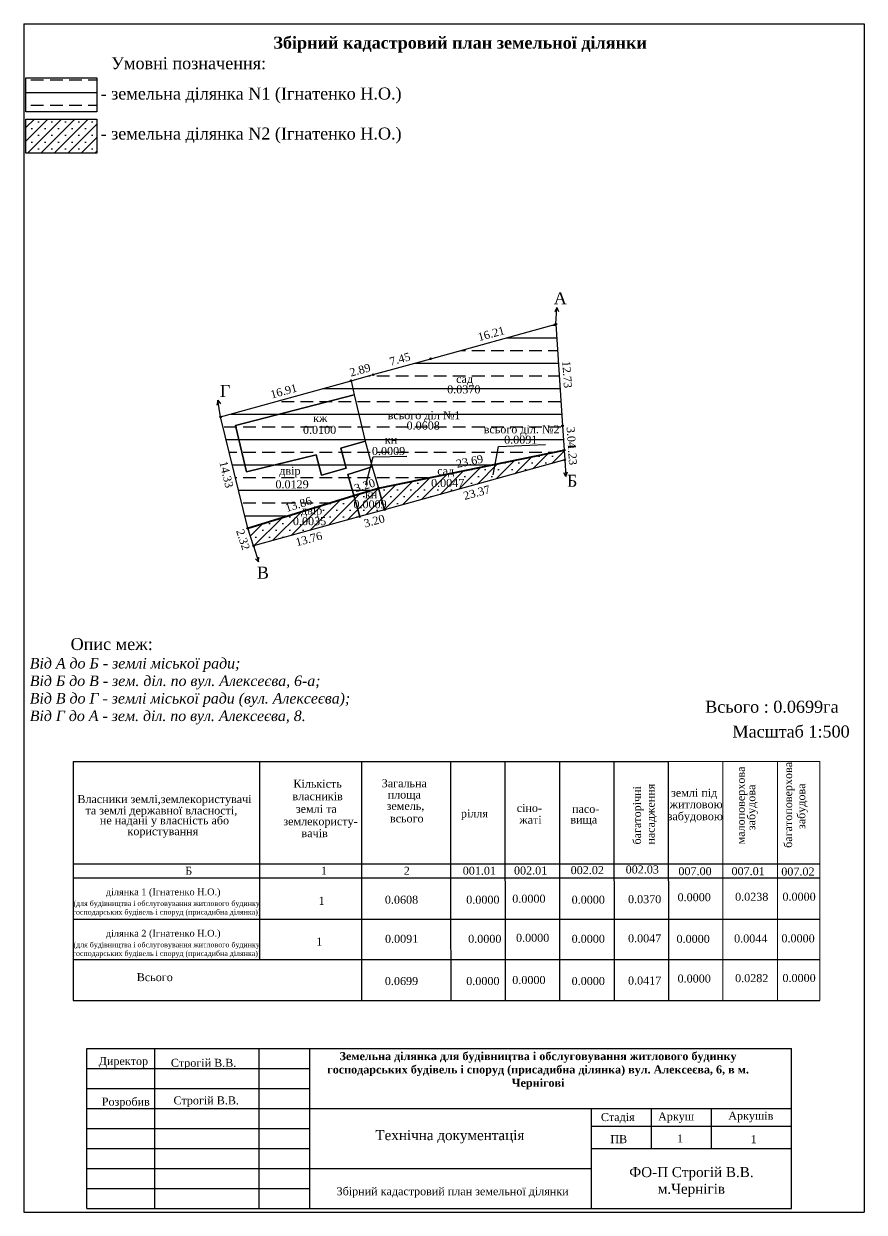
# Model space of a CAD drawing. Header units: millimetres. Extents: x 4211683 to 4215390, y 5701207 to 5702524.
# Drawn here: x 4212008.6 to 4212218.6, y 5701207.4 to 5701504.4 of the extents above; entities that cross this region are included whole.
import ezdxf
from ezdxf.enums import TextEntityAlignment as Align

# ---------------------------------------------------------------- set-up
doc = ezdxf.new("R2010")
doc.units = ezdxf.units.MM
for name, color, linetype in [('$PARCCEN', 1, 'Continuous'), ('20000', 7, 'Continuous'), ('D_Line1', 7, 'Continuous'), ('SC007', 7, 'Continuous'), ('межа', 7, 'Continuous')]:
    doc.layers.add(name, color=color, linetype=linetype)
doc.layers.add('КП', color=7, linetype='Continuous', lineweight=9)
doc.layers.add('ПВ', color=7, linetype='Continuous', lineweight=9)
doc.styles.add('grad', font='timesbd.ttf')
doc.styles.add('ROMANT', font='times.ttf')
doc.styles.get("Standard").update_dxf_attribs({"font": 'times.ttf'})
doc.styles.add('style1', font='times.ttf')

# ---------------------------------------------------------------- blocks, each defined once
blk = doc.blocks.new('SYMBOL20000')
at = {"layer": 'SC007'}
blk.add_circle((0, 0), 0.4, dxfattribs=at)

msp = doc.modelspace()

# ---------------------------------------------------------------- hatches: boundary and pattern name
at = {"layer": '$PARCCEN'}
h = msp.add_hatch(dxfattribs=at)
h.set_pattern_fill('BRASS', color=0, style=0)
h.set_pattern_definition([(0, (-1.7845, 0), (0, 6.35), []), (0, (-1.7845, 3.175), (0, 6.35), [3.175, -1.5875])])
h.paths.add_polyline_path([(4212009.1, 5701490.84), (4212009.1, 5701482.35), (4212026.81, 5701482.35), (4212026.81, 5701490.84)])
h = msp.add_hatch(dxfattribs=at)
h.set_pattern_fill('SACNCR', color=0, style=0)
h.set_pattern_definition([(45, (-1.7845, 0), (-1.6837980227, 1.6837980227), []), (45, (-0.1007, 0), (-1.6837980227, 1.6837980227), [0, -2.38125])])
h.paths.add_polyline_path([(4212026.81, 5701472.05), (4212026.81, 5701480.54), (4212009.1, 5701480.54), (4212009.1, 5701472.05)])
h = msp.add_hatch(dxfattribs=at)
h.set_pattern_fill('BRASS', color=0, style=0)
h.set_pattern_definition([(0, (-220.197, 27.581), (0, 6.35), []), (0, (-220.197, 30.756), (0, 6.35), [3.175, -1.5875])])
h.paths.add_polyline_path([(4212141.52, 5701429.3), (4212143.19, 5701403.89), (4212143.59, 5701397.82), (4212097.17, 5701388.35), (4212091.05, 5701386.46), (4212064.55, 5701378.3), (4212057.75, 5701406.13), (4212090.35, 5701415.15), (4212095.91, 5701416.69), (4212110.27, 5701420.65)])
edge = h.paths.add_edge_path(flags=0)
edge.add_line((4212095.89, 5701396.14), (4212104.26, 5701396.28))
h.paths.add_polyline_path([(4212116.25, 5701413.8), (4212121.24, 5701413.8), (4212121.24, 5701416.39), (4212116.25, 5701416.39)], flags=24)
h.paths.add_polyline_path([(4212113.96, 5701411.46), (4212123.1, 5701411.46), (4212123.1, 5701414.52), (4212113.96, 5701414.52)], flags=24)
h.paths.add_polyline_path([(4212103.81, 5701402.42), (4212112.95, 5701402.42), (4212112.95, 5701405.47), (4212103.81, 5701405.47)], flags=24)
h.paths.add_polyline_path([(4212099.1, 5701404.58), (4212118.09, 5701404.58), (4212118.09, 5701408.21), (4212099.1, 5701408.21)], flags=24)
h.paths.add_polyline_path([(4212098.5, 5701399.11), (4212102.18, 5701399.11), (4212102.18, 5701401.12), (4212098.5, 5701401.12)], flags=24)
h.paths.add_polyline_path([(4212095.15, 5701396.05), (4212104.29, 5701396.05), (4212104.29, 5701399.1), (4212095.15, 5701399.1)], flags=24)
h.paths.add_polyline_path([(4212128.19, 5701398.89), (4212137.33, 5701398.89), (4212137.33, 5701401.95), (4212128.19, 5701401.95)], flags=24)
h.paths.add_polyline_path([(4212123.11, 5701401.06), (4212142.84, 5701401.06), (4212142.84, 5701404.68), (4212123.11, 5701404.68)], flags=24)
h.paths.add_polyline_path([(4212116.53, 5701392.76), (4212124.04, 5701394.29), (4212123.43, 5701397.28), (4212115.92, 5701395.75)], flags=24)
h.paths.add_polyline_path([(4212111.52, 5701390.85), (4212116.5, 5701390.85), (4212116.5, 5701393.44), (4212111.52, 5701393.44)], flags=25)
h.paths.add_polyline_path([(4212091.26, 5701386.58), (4212097.17, 5701388.4), (4212096.27, 5701391.32), (4212090.36, 5701389.5)], flags=24)
h.paths.add_polyline_path([(4212071.8, 5701390.37), (4212078.34, 5701390.37), (4212078.34, 5701394.39), (4212071.8, 5701394.39)], flags=24)
h.paths.add_polyline_path([(4212074.01, 5701381.68), (4212081.33, 5701383.94), (4212080.43, 5701386.86), (4212073.11, 5701384.6)], flags=24)
h.paths.add_polyline_path([(4212071.05, 5701387.72), (4212080.19, 5701387.72), (4212080.19, 5701390.77), (4212071.05, 5701390.77)], flags=24)
h.paths.add_polyline_path([(4212080.6, 5701404.49), (4212084.74, 5701404.49), (4212084.74, 5701406.49), (4212080.6, 5701406.49)], flags=24)
h.paths.add_polyline_path([(4212077.92, 5701401.34), (4212087.06, 5701401.34), (4212087.06, 5701404.39), (4212077.92, 5701404.39)], flags=24)
h = msp.add_hatch(dxfattribs=at)
h.set_pattern_fill('SACNCR', color=0, style=0)
h.set_pattern_definition([(45, (-220.1968, 27.581), (-1.6837980227, 1.6837980227), []), (45, (-218.513, 27.581), (-1.6837980227, 1.6837980227), [0, -2.38125])])
h.paths.add_polyline_path([(4212143.59, 5701397.82), (4212143.75, 5701395.37), (4212098.7, 5701382.92), (4212092.53, 5701381.22), (4212066.01, 5701373.89), (4212064.55, 5701378.3), (4212091.05, 5701386.46), (4212097.17, 5701388.35)])
h.paths.add_polyline_path([(4212109.93, 5701388.08), (4212119.07, 5701388.08), (4212119.07, 5701391.13), (4212109.93, 5701391.13)], flags=24)
h.paths.add_polyline_path([(4212090.53, 5701382.75), (4212099.67, 5701382.75), (4212099.67, 5701385.81), (4212090.53, 5701385.81)], flags=24)
h.paths.add_polyline_path([(4212093.54, 5701385.48), (4212097.22, 5701385.48), (4212097.22, 5701387.48), (4212093.54, 5701387.48)], flags=24)
h.paths.add_polyline_path([(4212075.41, 5701378.52), (4212084.55, 5701378.52), (4212084.55, 5701381.58), (4212075.41, 5701381.58)], flags=24)
h.paths.add_polyline_path([(4212077.25, 5701380.46), (4212083.79, 5701380.46), (4212083.79, 5701384.49), (4212077.25, 5701384.49)], flags=24)

# ---------------------------------------------------------------- linework, layer by layer
at = {"layer": '$PARCCEN', "color": 0, "linetype": 'ByBlock', "lineweight": -3}
msp.add_line((4212008.58, 5701207.37), (4212218.58, 5701207.37), dxfattribs=at)
at = {"layer": '$PARCCEN', "color": 0}
for points in [[(4212009.1, 5701490.84), (4212026.81, 5701490.84), (4212026.81, 5701482.35), (4212009.1, 5701482.35)], [(4212009.1, 5701480.54), (4212026.81, 5701480.54), (4212026.81, 5701472.05), (4212009.1, 5701472.05)]]:
    msp.add_lwpolyline(points, close=True, dxfattribs=at)
at = {"color": 0}
for p, q in [((4212141.76, 5701433.48), (4212141.24, 5701432.37)), ((4212141.52, 5701429.3), (4212141.76, 5701433.48)), ((4212057.09, 5701410.27), (4212056.83, 5701409.08)), ((4212057.75, 5701406.13), (4212057.09, 5701410.27)), ((4212143.75, 5701395.37), (4212144.05, 5701391.2)), ((4212144.05, 5701391.2), (4212144.42, 5701392.36)), ((4212066.01, 5701373.89), (4212067.2, 5701369.88)), ((4212067.2, 5701369.88), (4212067.31, 5701371.1))]:
    msp.add_line(p, q, dxfattribs=at)
for p, q in [((4212141.76, 5701433.48), (4212142.2, 5701432.46)), ((4212057.09, 5701410.27), (4212057.74, 5701409.37)), ((4212127.17, 5701398.73), (4212138.9, 5701399.24)), ((4212095.89, 5701396.14), (4212104.26, 5701396.28)), ((4212125.86, 5701391.66), (4212127.17, 5701398.73)), ((4212094.01, 5701389.12), (4212095.89, 5701396.14)), ((4212144.05, 5701391.2), (4212143.48, 5701392.15)), ((4212067.2, 5701369.88), (4212066.44, 5701370.69))]:
    msp.add_line(p, q)
at = {"color": 7, "linetype": 'Continuous'}
for p, q in [((4212020.93, 5701320.01), (4212169.6, 5701320.01)), ((4212020.93, 5701320.01), (4212020.95, 5701260.25)), ((4212067.5, 5701320.01), (4212067.5, 5701270.5)), ((4212092.99, 5701320.01), (4212092.99, 5701285.57)), ((4212115.2, 5701320.01), (4212115.24, 5701285.57)), ((4212128.8, 5701320.01), (4212128.87, 5701260.25)), ((4212142.4, 5701320.01), (4212142.47, 5701260.25)), ((4212156, 5701320.01), (4212156.07, 5701260.25)), ((4212169.6, 5701320.01), (4212169.67, 5701260.25)), ((4212020.94, 5701294.41), (4212207.45, 5701294.41)), ((4212020.94, 5701290.9), (4212207.45, 5701290.9)), ((4212092.99, 5701290.9), (4212092.99, 5701260.25)), ((4212115.24, 5701285.57), (4212115.27, 5701260.25))]:
    msp.add_line(p, q, dxfattribs=at)
at = {"linetype": 'Continuous'}
for p, q in [((4212020.95, 5701280.57), (4212207.45, 5701280.57)), ((4212020.95, 5701270.57), (4212207.45, 5701270.57)), ((4212020.95, 5701260.25), (4212207.45, 5701260.25))]:
    msp.add_line(p, q, dxfattribs=at)
at = {"lineweight": 40}
msp.add_lwpolyline([(4212064.55, 5701378.3), (4212091.05, 5701386.46), (4212097.17, 5701388.35), (4212143.59, 5701397.82)], dxfattribs=at)
for points in [[(4212064.55, 5701378.3, 0), (4212057.75, 5701406.13, 0), (4212090.35, 5701415.15, 0), (4212091.17, 5701411.61, 0), (4212061.48, 5701403.96, 0), (4212064.23, 5701392.4, 0), (4212081.6, 5701396.61, 0), (4212083, 5701391.6, 0), (4212089.16, 5701393.33, 0), (4212087.76, 5701398.33, 0), (4212093.92, 5701400.06, 0), (4212095.66, 5701393.68, 0), (4212089.57, 5701391.7, 0), (4212091.05, 5701386.46, 0), (4212064.55, 5701378.3, 0)], [(4212091.17, 5701411.61, 0), (4212093.92, 5701400.06, 0), (4212087.76, 5701398.33, 0), (4212089.16, 5701393.33, 0), (4212083, 5701391.6, 0), (4212081.6, 5701396.61, 0), (4212064.23, 5701392.4, 0), (4212061.48, 5701403.96, 0), (4212091.17, 5701411.61, 0)], [(4212143.59, 5701397.82, 0), (4212143.75, 5701395.37, 0), (4212098.7, 5701382.92, 0), (4212097.17, 5701388.35, 0), (4212143.59, 5701397.82, 0)], [(4212091.05, 5701386.46, 0), (4212089.57, 5701391.7, 0), (4212095.66, 5701393.68, 0), (4212097.17, 5701388.35, 0), (4212091.05, 5701386.46, 0)], [(4212098.7, 5701382.92, 0), (4212092.53, 5701381.22, 0), (4212091.05, 5701386.46, 0), (4212097.17, 5701388.35, 0), (4212098.7, 5701382.92, 0)], [(4212092.53, 5701381.22, 0), (4212066.01, 5701373.89, 0), (4212064.55, 5701378.3, 0), (4212091.05, 5701386.46, 0), (4212092.53, 5701381.22, 0)]]:
    msp.add_polyline3d(points, close=True)
at = {"layer": '20000'}
for points in [[(4212141.52, 5701429.3, 0), (4212143.19, 5701403.89, 0), (4212143.59, 5701397.82, 0), (4212097.17, 5701388.35, 0), (4212091.05, 5701386.46, 0), (4212064.55, 5701378.3, 0), (4212057.75, 5701406.13, 0), (4212090.35, 5701415.15, 0), (4212095.91, 5701416.69, 0), (4212110.27, 5701420.65, 0), (4212141.52, 5701429.3, 0)], [(4212143.59, 5701397.82, 0), (4212143.75, 5701395.37, 0), (4212098.7, 5701382.92, 0), (4212092.53, 5701381.22, 0), (4212066.01, 5701373.89, 0), (4212064.55, 5701378.3, 0), (4212091.05, 5701386.46, 0), (4212097.17, 5701388.35, 0), (4212143.59, 5701397.82, 0)]]:
    msp.add_polyline3d(points, close=True, dxfattribs=at)
at = {"layer": 'D_Line1'}
msp.add_line((4212080.02, 5701218.28), (4212150.41, 5701218.28), dxfattribs=at)
at = {"layer": 'межа'}
for p, q in [((4212008.58, 5701504.37), (4212218.58, 5701504.37)), ((4212008.58, 5701504.37), (4212008.58, 5701207.37)), ((4212218.58, 5701504.37), (4212218.58, 5701207.37)), ((4212024.36, 5701248.28), (4212080.02, 5701248.28)), ((4212024.36, 5701208.28), (4212024.36, 5701248.28)), ((4212041.36, 5701208.28), (4212041.36, 5701248.28)), ((4212067.36, 5701208.28), (4212067.36, 5701248.28)), ((4212080.02, 5701248.28), (4212200.41, 5701248.28)), ((4212080.02, 5701243.28), (4212080.02, 5701248.28)), ((4212200.41, 5701208.28), (4212200.41, 5701248.28)), ((4212024.36, 5701243.28), (4212080.02, 5701243.28)), ((4212080.02, 5701238.28), (4212080.02, 5701243.28)), ((4212024.36, 5701238.28), (4212080.02, 5701238.28)), ((4212080.02, 5701233.28), (4212080.02, 5701238.28)), ((4212024.36, 5701233.28), (4212080.02, 5701233.28)), ((4212080.02, 5701233.28), (4212150.41, 5701233.28)), ((4212080.02, 5701228.28), (4212080.02, 5701233.28)), ((4212150.41, 5701233.28), (4212200.41, 5701233.28)), ((4212150.41, 5701208.28), (4212150.41, 5701233.28)), ((4212165.41, 5701223.28), (4212165.41, 5701233.28)), ((4212180.41, 5701223.28), (4212180.41, 5701233.28)), ((4212024.36, 5701228.28), (4212080.02, 5701228.28)), ((4212080.02, 5701223.28), (4212080.02, 5701228.28)), ((4212150.32, 5701228.91), (4212200.32, 5701228.91)), ((4212024.36, 5701223.28), (4212080.02, 5701223.28)), ((4212080.02, 5701218.28), (4212080.02, 5701223.28)), ((4212150.41, 5701223.28), (4212200.41, 5701223.28)), ((4212024.36, 5701218.28), (4212080.02, 5701218.28)), ((4212080.02, 5701213.28), (4212080.02, 5701218.28)), ((4212024.36, 5701213.28), (4212080.02, 5701213.28)), ((4212080.02, 5701208.28), (4212080.02, 5701213.28)), ((4212024.36, 5701208.28), (4212200.41, 5701208.28))]:
    msp.add_line(p, q, dxfattribs=at)
at = {"layer": 'межа', "color": 0, "linetype": 'ByBlock', "lineweight": 18}
for p, q in [((4212207.45, 5701320.01), (4212169.6, 5701320.01)), ((4212183.25, 5701308.72), (4212183.25, 5701320.01)), ((4212196.89, 5701320.01), (4212196.89, 5701298.54)), ((4212207.45, 5701260.25), (4212207.45, 5701320.01)), ((4212183.25, 5701298.54), (4212183.25, 5701308.72)), ((4212196.89, 5701298.54), (4212196.89, 5701305.4)), ((4212183.25, 5701296.17), (4212183.25, 5701298.54)), ((4212196.89, 5701298.54), (4212196.89, 5701296.17)), ((4212183.25, 5701260.25), (4212183.25, 5701296.17))]:
    msp.add_line(p, q, dxfattribs=at)
msp.add_lwpolyline([(4212196.89, 5701296.17), (4212196.89, 5701281.76), (4212196.89, 5701260.25)], dxfattribs=at)

# ---------------------------------------------------------------- block references
at = {"layer": '20000', "xscale": 0.5, "yscale": 0.5, "zscale": 0.5}
for p in [(4212141.52, 5701429.3), (4212141.52, 5701429.3), (4212110.27, 5701420.65), (4212090.35, 5701415.15), (4212095.91, 5701416.69), (4212057.75, 5701406.13), (4212143.19, 5701403.89), (4212143.59, 5701397.82), (4212143.59, 5701397.82), (4212143.59, 5701397.82), (4212143.75, 5701395.37), (4212097.17, 5701388.35), (4212097.17, 5701388.35), (4212091.05, 5701386.46), (4212091.05, 5701386.46), (4212092.53, 5701381.22), (4212098.7, 5701382.92), (4212064.55, 5701378.3), (4212064.55, 5701378.3), (4212066.01, 5701373.89)]:
    msp.add_blockref('SYMBOL20000', p, dxfattribs=at)

# ---------------------------------------------------------------- texts
at = {"style": 'ROMANT'}
for s, p in [('А', (4212142.64, 5701435.77)), ('Г', (4212058.87, 5701412.61)), ('Б', (4212145.61, 5701390.15)), ('В', (4212068.32, 5701367.2))]:
    msp.add_text(s, height=3, dxfattribs=at).set_placement(p, align=Align.MIDDLE_CENTER)
for s, p in [('0.0370', (4212118.53, 5701413.01)), ('сад', (4212118.74, 5701415.6)), ('кж', (4212082.67, 5701405.82)), ('всього діл №1', (4212108.59, 5701406.55)), ('0.0100', (4212082.49, 5701402.89)), ('0.0608', (4212108.38, 5701403.97)), ('всього діл. №2', (4212132.98, 5701403.03)), ('кн', (4212100.34, 5701400.45)), ('0.0091', (4212132.76, 5701400.44)), ('0.0009', (4212099.72, 5701397.6)), ('двір', (4212075.07, 5701392.67)), ('0.0129', (4212075.62, 5701389.27)), ('0.0047', (4212114.5, 5701389.63)), ('сад', (4212114.01, 5701392.65)), ('0.0009', (4212095.1, 5701384.3)), ('кн', (4212095.38, 5701386.81)), ('двір', (4212080.52, 5701382.77)), ('0.0035', (4212079.98, 5701380.07))]:
    msp.add_text(s, height=2).set_placement(p, align=Align.MIDDLE_CENTER)
for s, height, p in [('Кількість', 2, (4212082, 5701313.45)), ('Загальна', 2, (4212103.65, 5701313.57)), ('Власники землі,землекористувачі ', 2, (4212044.11, 5701309.62)), ('власників', 2, (4212082, 5701310.32)), ('площа', 2, (4212103.65, 5701310.75)), ('та землі державної власності,', 2, (4212042.97, 5701306.78)), ('землі та', 2, (4212081.67, 5701307.19)), ('земель,', 2, (4212103.95, 5701307.93)), ('рiлля', 2, (4212121.19, 5701306.02)), ('сіно-', 2, (4212134.91, 5701307.4)), ('пасо-', 2, (4212148.99, 5701307.17)), ('не надані у власність або ', 2, (4212044.11, 5701304.3)), ('землекористу-', 2, (4212082.72, 5701304.06)), ('всього', 2, (4212104.27, 5701304.79)), ('жаті', 2, (4212135.19, 5701304.44)), ('вища', 2, (4212148.5, 5701304.51)), ('  користування', 2, (4212042.57, 5701301.59)), ('вачів', 2, (4212081.25, 5701301.1)), ('Б', 2, (4212049.81, 5701291.7)), ('1', 2, (4212083.56, 5701291.7)), ('2', 2, (4212104.28, 5701291.7)), ('001.01', 2, (4212122.41, 5701291.71)), ('002.01', 2, (4212135.22, 5701291.77)), ('002.02', 2, (4212149.38, 5701291.86)), ('002.03', 2, (4212163.12, 5701292.03)), ('ділянка 1 (Ігнатенко Н.О.)', 1.694, (4212043.41, 5701286.58)), ('0.0608', 2, (4212102.96, 5701284.47)), ('0.0000', 2, (4212123.29, 5701284.47)), ('0.0000', 2, (4212134.79, 5701284.72)), ('0.0000', 2, (4212149.62, 5701284.47)), ('0.0370', 2, (4212163.71, 5701284.6)), ('1', 2, (4212082.97, 5701284.18)), ('ділянка 2 (Ігнатенко Н.О.)', 1.694, (4212043.42, 5701276.25)), ('1', 2, (4212082.41, 5701274)), ('0.0091', 2, (4212102.99, 5701274.7)), ('0.0000', 2, (4212123.77, 5701274.7)), ('0.0000', 2, (4212135.73, 5701274.95)), ('0.0000', 2, (4212149.62, 5701274.7)), ('0.0047', 2, (4212163.71, 5701274.82)), ('Всього', 2, (4212041.31, 5701265.12)), ('0.0699', 2, (4212102.96, 5701264.15)), ('0.0000', 2, (4212123.29, 5701264.15)), ('0.0000', 2, (4212134.79, 5701264.4)), ('0.0000', 2, (4212149.62, 5701264.15)), ('0.0417', 2, (4212163.71, 5701264.27))]:
    msp.add_text(s, height=height).set_placement(p, align=Align.CENTER)
for s, p in [('багаторічні', (4212162.82, 5701306.57)), ('насадження', (4212166.21, 5701306.84))]:
    msp.add_text(s, height=2, rotation=90).set_placement(p, align=Align.CENTER)
at = {"color": 0, "ltscale": 0.3, "char_height": 3}
for s, insert, width, attachment_point, style in [('{\\fTimes New Roman|b1|i0|c204|p18;Збірний кадастровий план земельної ділянки}', (4212117.6, 5701501.15), 200, 2, 'grad'), ('{\\fTimes New Roman|b0|i0|c204|p18;Умовні позначення:}', (4212030.42, 5701496.02), 115.6585, 1, 'ROMANT'), ('{\\fTimes New Roman|b0|i0|c204|p18;- земельна ділянка \\fTimes New Roman|b0|i0|c0|p18;N\\fTimes New Roman|b0|i0|c204|p18;1 (\\fTimes New Roman|b0|i0|c204|p34;Ігнатенко Н.О.\\fTimes New Roman|b0|i0|c204|p18;)\\P\\P\\fTimes New Roman|b0|i0|c204|p34;- земельна ділянка \\fTimes New Roman|b0|i0|c0|p34;N\\fTimes New Roman|b0|i0|c204|p34;2 (Ігнатенко Н.О.)}', (4212027.76, 5701488.44), 114.8696, 1, 'ROMANT'), ('{\\fTimes New Roman|b0|i0|c204|p18;         Опис меж:\\P\\fTimes New Roman|b0|i1|c204|p34;\\H0.875x;Від А до Б - землі міської ради;\\PВід Б до В - зем. діл. по вул. Алексеєва, 6-а;\\PВід В до Г - землі міської ради (вул. Алексеєва);\\PВід Г до А - зем. діл. по вул. Алексеєва, 8.}', (4212010.08, 5701350.87), 150, 1, 'ROMANT')]:
    msp.add_mtext(s, dxfattribs=dict(at, insert=insert, width=width, attachment_point=attachment_point, style=style))
at = {"ltscale": 0.3, "attachment_point": 2, "style": 'grad'}
for s, insert, char_height, width in [('\\P{\\fTimes New Roman|b0|i0|c204|p18;(для будівництва і обслуговування житлового будинку \\Pгосподарських будівель і споруд (присадибна ділянка))}', (4212044.27, 5701287.37), 1.3, 60), ('\\P{\\fTimes New Roman|b0|i0|c204|p18;(для будівництва і обслуговування житлового будинку \\Pгосподарських будівель і споруд (присадибна ділянка))}', (4212044.28, 5701277.04), 1.3, 60), ('{\\fTimes New Roman|b1|i0|c204|p18;Земельна ділянка для будівництва і обслуговування житлового будинку господарських будівель і споруд (присадибна ділянка) вул. Алексеєва, 6, в м. Чернігові}', (4212137.08, 5701247.38), 2, 110)]:
    msp.add_mtext(s, dxfattribs=dict(at, insert=insert, char_height=char_height, width=width))
at = {"layer": '20000'}
for s, rotation, p in [('16.21', 15.5, (4212125.36, 5701426.91)), ('7.45', 15.4, (4212102.56, 5701420.6)), ('2.89', 15.5, (4212092.6, 5701417.85)), ('12.73', 273.8, (4212144.35, 5701416.73)), ('16.91', 15.5, (4212073.52, 5701412.57)), ('3.04', 273.8, (4212145.39, 5701400.99)), ('1.23', 273.8, (4212145.67, 5701396.73)), ('23.69', 11.5, (4212119.98, 5701395.04)), ('14.33', 283.7, (4212059.21, 5701391.74)), ('3.20', 17.1, (4212093.76, 5701388.97)), ('23.37', 15.4, (4212121.76, 5701387.22)), ('13.86', 17.1, (4212077.21, 5701384.29)), ('3.20', 15.4, (4212096.15, 5701380.14)), ('2.32', 288.3, (4212063.38, 5701375.47)), ('13.76', 15.4, (4212079.81, 5701375.63))]:
    msp.add_text(s, height=2, rotation=rotation, dxfattribs=at).set_placement(p, align=Align.MIDDLE_CENTER)
at = {"layer": 'D_Line1', "color": 0, "linetype": 'ByBlock', "lineweight": 18, "style": 'style1'}
for s, p in [('007.00', (4212176.3, 5701292.6)), ('007.01', (4212189.57, 5701292.6)), ('007.02', (4212202.01, 5701292.51)), ('0.0000', (4212176.09, 5701286.1)), ('0.0238', (4212190.47, 5701286.2)), ('0.0000', (4212202.3, 5701286.23)), ('0.0000', (4212175.83, 5701275.68)), ('0.0044', (4212190.22, 5701275.78)), ('0.0000', (4212202.05, 5701275.81)), ('0.0000', (4212176.09, 5701265.77)), ('0.0282', (4212190.47, 5701265.87)), ('0.0000', (4212202.3, 5701265.91))]:
    msp.add_text(s, height=2, dxfattribs=at).set_placement(p, align=Align.MIDDLE_CENTER)
at = {"layer": 'КП', "insert": (4212115.04, 5701226.22), "char_height": 2.5, "width": 70, "attachment_point": 5}
msp.add_mtext('{\\fTimes New Roman|b0|i0|c204|p34;Технічна документація}', dxfattribs=at)
at = {"layer": 'межа', "color": 0}
for s, style, p in [('Всього : 0.0699га', 'ROMANT', (4212178.84, 5701332.2)), ('Масштаб 1:500', 'style1', (4212185.65, 5701326))]:
    msp.add_text(s, height=3, dxfattribs=dict(at, style=style)).set_placement(p)
at = {"layer": 'межа', "color": 0, "lineweight": 18, "style": 'style1'}
for s, p in [('багатоповерхова', (4212200.56, 5701309.17)), ('малоповерхова', (4212188.74, 5701309.02)), ('забудова', (4212191.35, 5701308.54)), ('забудова', (4212203.84, 5701308.84))]:
    msp.add_text(s, height=2, rotation=90, dxfattribs=at).set_placement(p, align=Align.CENTER)
for s, p in [('землі під ', (4212176.47, 5701311.2)), ('забудовою', (4212176.36, 5701305.34)), ('житловою', (4212176.58, 5701308.33))]:
    msp.add_text(s, height=2, dxfattribs=at).set_placement(p, align=Align.CENTER)
at = {"layer": 'межа'}
for s, style, p in [('Директор', 'style1', (4212027.3, 5701244.15, -2.38)), ('Строгій В.В.', 'style1', (4212045.34, 5701243.71, -2.38)), ('Розробив', 'style1', (4212028.07, 5701234.01, -2.38)), ('Строгій В.В.', 'style1', (4212045.99, 5701234.32, -2.38)), ('Стадія', 'style1', (4212152.79, 5701230.15, -2.38)), ('Аркуш', 'style1', (4212167.08, 5701230.32, -2.38)), ('Аркушів', 'style1', (4212184.61, 5701230.49, -2.38)), ('ПВ', 'style1', (4212155.14, 5701224.63, -2.38)), ('1', 'style1', (4212171.82, 5701224.8, -2.38)), ('1', 'style1', (4212190.2, 5701224.63, -2.38)), ('Збірний кадастровий план земельної ділянки', 'ROMANT', (4212086.74, 5701211.62, -2.38))]:
    msp.add_text(s, height=2, dxfattribs=dict(at, style=style)).set_placement(p)
at = {"layer": 'ПВ', "insert": (4212175.4, 5701214.91), "char_height": 2.5, "width": 50, "attachment_point": 5}
msp.add_mtext('{\\fTimes New Roman|b0|i0|c204|p34;ФО-П Строгій В.В.\\Pм.Чернігів}', dxfattribs=at)

doc.saveas('drawing.dxf')
